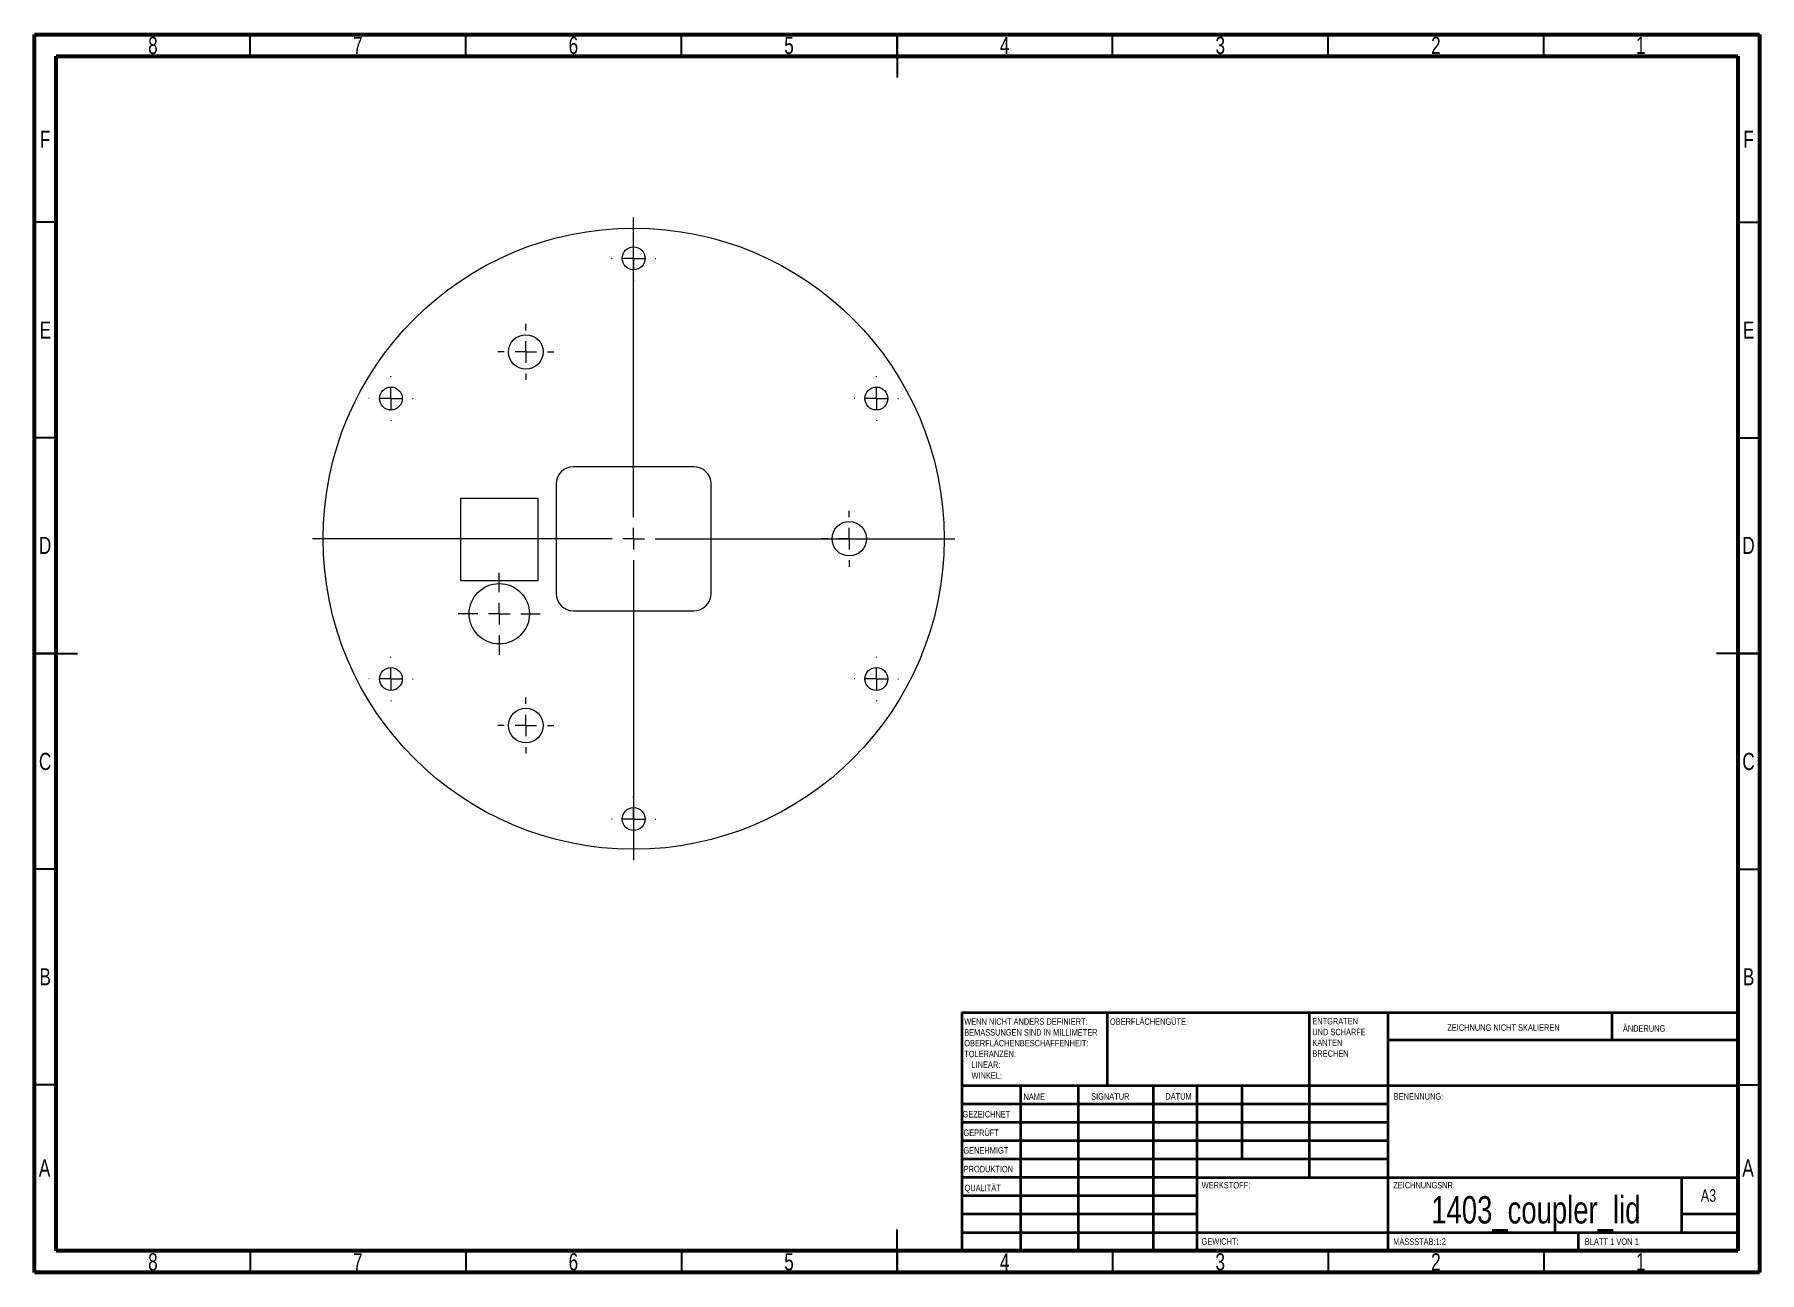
# Model space of a CAD drawing. Header units: millimetres. Extents: x 15 to 415, y 5 to 292.
import ezdxf

# ---------------------------------------------------------------- set-up
doc = ezdxf.new("R2010")
doc.units = ezdxf.units.MM
doc.styles.add('SLDTEXTSTYLE0', font='TXT', dxfattribs={"width": 0.75})
doc.styles.add('SLDTEXTSTYLE1', font='TXT', dxfattribs={"width": 0.692308})

# ---------------------------------------------------------------- blocks, each defined once
blk = doc.blocks.new('SW_NOTE_0')
at = {"color": 0, "linetype": 'Continuous', "lineweight": 0, "char_height": 1.5, "attachment_point": 1, "style": 'SLDTEXTSTYLE0'}
for s, insert in [('ENTGRATEN', (0, 1.93)), ('UND SCHARFE', (0, -0.57)), ('KANTEN', (0, -3.07)), ('BRECHEN', (0, -5.57))]:
    blk.add_mtext(s, dxfattribs=dict(at, insert=insert))
blk = doc.blocks.new('SW_NOTE_1')
at = {"color": 0, "linetype": 'Continuous', "lineweight": 0, "char_height": 1.5, "attachment_point": 1, "style": 'SLDTEXTSTYLE0'}
for s, insert in [('WENN NICHT ANDERS DEFINIERT:', (0, 1.93)), ('OBERFLÄCHENBESCHAFFENHEIT:', (0, -3.07)), ('BEMASSUNGEN SIND IN MILLIMETER', (0, -0.57)), ('TOLERANZEN:', (0, -5.57)), ('WINKEL:', (1.69, -10.57)), ('LINEAR:', (1.69, -8.07))]:
    blk.add_mtext(s, dxfattribs=dict(at, insert=insert))
blk = doc.blocks.new('SW_CENTERMARKSYMBOL_0')
at = {"color": 0, "linetype": 'Continuous', "lineweight": 0}
for p, q in [((0, 5), (0, 74.5)), ((-5, 0), (-74.5, 0)), ((0, 0), (-2.5, 0)), ((0, 0), (0, 2.5)), ((0, 0), (0, -2.5)), ((0, 0), (2.5, 0)), ((5, 0), (74.5, 0)), ((0, -5), (0, -74.5))]:
    blk.add_line(p, q, dxfattribs=at)
blk = doc.blocks.new('SW_CENTERMARKSYMBOL_1')
at = {"color": 0, "linetype": 'Continuous', "lineweight": 0}
for p, q in [((0, 5), (0, 6.5)), ((-5, 0), (-6.5, 0)), ((0, 0), (-2.5, 0)), ((0, 0), (0, 2.5)), ((0, 0), (0, -2.5)), ((0, 0), (2.5, 0)), ((5, 0), (6.5, 0)), ((0, -5), (0, -6.5))]:
    blk.add_line(p, q, dxfattribs=at)
blk = doc.blocks.new('SW_CENTERMARKSYMBOL_2')
at = {"color": 0, "linetype": 'Continuous', "lineweight": 0}
for p, q in [((0, 5), (0, 6.5)), ((-5, 0), (-6.5, 0)), ((0, 0), (-2.5, 0)), ((0, 0), (0, 2.5)), ((0, 0), (0, -2.5)), ((0, 0), (2.5, 0)), ((5, 0), (6.5, 0)), ((0, -5), (0, -6.5))]:
    blk.add_line(p, q, dxfattribs=at)
blk = doc.blocks.new('SW_CENTERMARKSYMBOL_3')
at = {"color": 0, "linetype": 'Continuous', "lineweight": 0}
for p, q in [((0, 5), (0, 6.5)), ((-5, 0), (-6.5, 0)), ((0, 0), (-2.5, 0)), ((0, 0), (0, 2.5)), ((0, 0), (0, -2.5)), ((0, 0), (2.5, 0)), ((5, 0), (6.5, 0)), ((0, -5), (0, -6.5))]:
    blk.add_line(p, q, dxfattribs=at)
blk = doc.blocks.new('SW_CENTERMARKSYMBOL_4')
at = {"color": 0, "linetype": 'Continuous', "lineweight": 0}
for p, q in [((0, 5), (0, 5.15)), ((-5, 0), (-5.15, 0)), ((0, 0), (-2.5, 0)), ((0, 0), (0, 2.5)), ((0, 0), (0, -2.5)), ((0, 0), (2.5, 0)), ((5, 0), (5.15, 0)), ((0, -5), (0, -5.15))]:
    blk.add_line(p, q, dxfattribs=at)
blk = doc.blocks.new('SW_CENTERMARKSYMBOL_5')
at = {"color": 0, "linetype": 'Continuous', "lineweight": 0}
for p, q in [((0, 5), (0, 5.15)), ((-5, 0), (-5.15, 0)), ((0, 0), (-2.5, 0)), ((0, 0), (0, 2.5)), ((0, 0), (0, -2.5)), ((0, 0), (2.5, 0)), ((5, 0), (5.15, 0)), ((0, -5), (0, -5.15))]:
    blk.add_line(p, q, dxfattribs=at)
blk = doc.blocks.new('SW_CENTERMARKSYMBOL_6')
at = {"color": 0, "linetype": 'Continuous', "lineweight": 0}
for p, q in [((0, 5), (0, 5.15)), ((-5, 0), (-5.15, 0)), ((0, 0), (-2.5, 0)), ((0, 0), (0, 2.5)), ((0, 0), (0, -2.5)), ((0, 0), (2.5, 0)), ((5, 0), (5.15, 0)), ((0, -5), (0, -5.15))]:
    blk.add_line(p, q, dxfattribs=at)
blk = doc.blocks.new('SW_CENTERMARKSYMBOL_7')
at = {"color": 0, "linetype": 'Continuous', "lineweight": 0}
for p, q in [((0, 5), (0, 5.15)), ((-5, 0), (-5.15, 0)), ((0, 0), (-2.5, 0)), ((0, 0), (0, 2.5)), ((0, 0), (0, -2.5)), ((0, 0), (2.5, 0)), ((5, 0), (5.15, 0)), ((0, -5), (0, -5.15))]:
    blk.add_line(p, q, dxfattribs=at)
blk = doc.blocks.new('SW_CENTERMARKSYMBOL_8')
at = {"color": 0, "linetype": 'Continuous', "lineweight": 0}
for p, q in [((0, 5), (0, 5.15)), ((-5, 0), (-5.15, 0)), ((0, 0), (-2.5, 0)), ((0, 0), (0, 2.5)), ((0, 0), (0, -2.5)), ((0, 0), (2.5, 0)), ((5, 0), (5.15, 0)), ((0, -5), (0, -5.15))]:
    blk.add_line(p, q, dxfattribs=at)
blk = doc.blocks.new('SW_CENTERMARKSYMBOL_9')
at = {"color": 0, "linetype": 'Continuous', "lineweight": 0}
for p, q in [((0, 5), (0, 5.15)), ((-5, 0), (-5.15, 0)), ((0, 0), (-2.5, 0)), ((0, 0), (0, 2.5)), ((0, 0), (0, -2.5)), ((0, 0), (2.5, 0)), ((5, 0), (5.15, 0)), ((0, -5), (0, -5.15))]:
    blk.add_line(p, q, dxfattribs=at)
blk = doc.blocks.new('SW_CENTERMARKSYMBOL_10')
at = {"color": 0, "linetype": 'Continuous', "lineweight": 0}
for p, q in [((0, 5), (0, 9.5)), ((-5, 0), (-9.5, 0)), ((0, 0), (-2.5, 0)), ((0, 0), (0, 2.5)), ((0, 0), (0, -2.5)), ((0, 0), (2.5, 0)), ((5, 0), (9.5, 0)), ((0, -5), (0, -9.5))]:
    blk.add_line(p, q, dxfattribs=at)

msp = doc.modelspace()

# ---------------------------------------------------------------- linework, layer by layer
at = {"color": 7, "linetype": 'Continuous', "lineweight": 60}
for p, q in [((15, 5), (15, 292)), ((15, 292), (415, 292)), ((415, 292), (415, 5)), ((20, 10), (20, 287)), ((20, 287), (410, 287)), ((410, 287), (410, 10)), ((410, 10), (20, 10)), ((415, 5), (15, 5))]:
    msp.add_line(p, q, dxfattribs=at)
at = {"color": 7, "linetype": 'Continuous', "lineweight": 30}
for p, q in [((65, 287), (65, 292)), ((115, 287), (115, 292)), ((165, 287), (165, 292)), ((215, 292), (215, 282)), ((215, 287), (215, 292)), ((265, 287), (265, 292)), ((315, 287), (315, 292)), ((365, 287), (365, 292)), ((20, 248.5), (15, 248.5)), ((410, 248.5), (415, 248.5)), ((20, 198.5), (15, 198.5)), ((410, 198.5), (415, 198.5)), ((15, 148.5), (25, 148.5)), ((20, 148.5), (15, 148.5)), ((415, 148.5), (405, 148.5)), ((410, 148.5), (415, 148.5)), ((20, 98.5), (15, 98.5)), ((410, 98.5), (415, 98.5)), ((20, 48.5), (15, 48.5)), ((410, 48.5), (415, 48.5)), ((215, 5), (215, 15)), ((65, 10), (65, 5)), ((115, 10), (115, 5)), ((165, 10), (165, 5)), ((215, 10), (215, 5)), ((265, 10), (265, 5)), ((315, 10), (315, 5)), ((365, 10), (365, 5))]:
    msp.add_line(p, q, dxfattribs=at)
at = {"color": 7, "linetype": 'Continuous', "lineweight": 15}
for p, q in [((167.88, 191.81), (139.98, 191.81)), ((131.78, 184.41), (113.78, 184.41)), ((113.78, 184.41), (113.78, 165.41)), ((131.78, 165.41), (131.78, 184.41)), ((135.98, 187.81), (135.98, 162.41)), ((171.88, 162.41), (171.88, 187.81)), ((113.78, 165.41), (131.78, 165.41)), ((139.98, 158.41), (167.88, 158.41))]:
    msp.add_line(p, q, dxfattribs=at)
at = {"color": 7, "linetype": 'Continuous', "lineweight": 40}
for p, q in [((230, 65.25), (410, 65.25)), ((230, 65.25), (230, 10)), ((263.8, 48.25), (263.8, 65.25)), ((310.6, 65.25), (310.6, 27)), ((328.8, 65.25), (328.8, 10)), ((380.8, 58.88), (380.8, 65.25)), ((410, 58.88), (328.8, 58.88)), ((410, 48.25), (230, 48.25)), ((243.6, 48.25), (243.6, 10)), ((256.99, 48.25), (256.99, 10)), ((274.4, 48.25), (274.4, 10)), ((284.6, 10), (284.6, 48.25)), ((295, 31.25), (295, 48.25)), ((328.8, 44), (230, 44)), ((328.8, 39.75), (230, 39.75)), ((328.8, 35.5), (230, 35.5)), ((328.8, 31.25), (230, 31.25)), ((284.6, 27), (230, 27)), ((284.6, 27), (410, 27)), ((397, 14.25), (397, 27)), ((284.6, 22.75), (230, 22.75)), ((284.6, 18.5), (230, 18.5)), ((410, 18.5), (397, 18.5)), ((230, 14.25), (410, 14.25)), ((373, 10), (373, 14.25))]:
    msp.add_line(p, q, dxfattribs=at)
at = {"color": 7, "linetype": 'Continuous', "lineweight": 15}
for centre, radius in [((153.93, 175.11), 72), ((153.93, 240.11), 2.65), ((128.93, 218.41), 4), ((97.64, 207.61), 2.65), ((210.22, 207.61), 2.65), ((203.93, 175.11), 4), ((122.78, 157.71), 7), ((97.64, 142.61), 2.65), ((210.22, 142.61), 2.65), ((128.93, 131.81), 4), ((153.93, 110.11), 2.65)]:
    msp.add_circle(centre, radius, dxfattribs=at)
for centre, start, end in [((139.98, 187.81), 90, 180), ((167.88, 187.81), 0, 90), ((139.98, 162.41), 180, 270), ((167.88, 162.41), 270, 0)]:
    msp.add_arc(centre, 4, start, end, dxfattribs=at)

# ---------------------------------------------------------------- block references
at = {"color": 7, "linetype": 'Continuous', "lineweight": 0}
for name, p in [('SW_CENTERMARKSYMBOL_0', (153.93, 175.11)), ('SW_CENTERMARKSYMBOL_4', (153.93, 240.11)), ('SW_CENTERMARKSYMBOL_2', (128.93, 218.41)), ('SW_CENTERMARKSYMBOL_5', (97.64, 207.61)), ('SW_CENTERMARKSYMBOL_9', (210.22, 207.61)), ('SW_CENTERMARKSYMBOL_1', (203.93, 175.11)), ('SW_CENTERMARKSYMBOL_10', (122.78, 157.71)), ('SW_CENTERMARKSYMBOL_6', (97.64, 142.61)), ('SW_CENTERMARKSYMBOL_8', (210.22, 142.61)), ('SW_CENTERMARKSYMBOL_3', (128.93, 131.81)), ('SW_CENTERMARKSYMBOL_7', (153.93, 110.11)), ('SW_NOTE_0', (311.31, 62.07)), ('SW_NOTE_1', (230.59, 61.99))]:
    msp.add_blockref(name, p, dxfattribs=at)

# ---------------------------------------------------------------- texts
for s, insert, char_height, attachment_point, style in [('8', (42.46, 291.46), 3.97, 2, 'SLDTEXTSTYLE0'), ('7', (89.96, 291.46), 3.97, 2, 'SLDTEXTSTYLE0'), ('6', (139.96, 291.46), 3.97, 2, 'SLDTEXTSTYLE0'), ('5', (189.96, 291.46), 3.97, 2, 'SLDTEXTSTYLE0'), ('4', (239.96, 291.46), 3.97, 2, 'SLDTEXTSTYLE0'), ('3', (289.96, 291.46), 3.97, 2, 'SLDTEXTSTYLE0'), ('2', (339.96, 291.46), 3.97, 2, 'SLDTEXTSTYLE0'), ('1', (387.46, 291.46), 3.97, 2, 'SLDTEXTSTYLE0'), ('F', (17.46, 269.71), 3.97, 2, 'SLDTEXTSTYLE0'), ('F', (412.46, 269.71), 3.97, 2, 'SLDTEXTSTYLE0'), ('E', (17.51, 225.46), 3.97, 2, 'SLDTEXTSTYLE0'), ('E', (412.51, 225.46), 3.97, 2, 'SLDTEXTSTYLE0'), ('D', (17.45, 175.54), 3.97, 2, 'SLDTEXTSTYLE0'), ('D', (412.45, 175.54), 3.97, 2, 'SLDTEXTSTYLE0'), ('C', (17.46, 125.46), 3.97, 2, 'SLDTEXTSTYLE0'), ('C', (412.46, 125.46), 3.97, 2, 'SLDTEXTSTYLE0'), ('B', (17.47, 75.54), 3.97, 2, 'SLDTEXTSTYLE0'), ('B', (412.47, 75.54), 3.97, 2, 'SLDTEXTSTYLE0'), ('OBERFLÄCHENGÜTE:', (264.37, 63.92), 1.5, 1, 'SLDTEXTSTYLE0'), ('ZEICHNUNG NICHT SKALIEREN', (342.61, 62.53), 1.5, 1, 'SLDTEXTSTYLE0'), ('ÄNDERUNG', (383.33, 62.33), 1.5, 1, 'SLDTEXTSTYLE0'), ('NAME', (244.32, 46.5), 1.5, 1, 'SLDTEXTSTYLE0'), ('SIGNATUR', (260.03, 46.56), 1.5, 1, 'SLDTEXTSTYLE0'), ('DATUM', (277.21, 46.58), 1.5, 1, 'SLDTEXTSTYLE0'), ('BENENNUNG:', (330.2, 46.58), 1.5, 1, 'SLDTEXTSTYLE0'), ('GEZEICHNET', (230.21, 42.43), 1.5, 1, 'SLDTEXTSTYLE0'), ('GEPRÜFT', (230.41, 38.15), 1.5, 1, 'SLDTEXTSTYLE0'), ('GENEHMIGT', (230.4, 34.06), 1.5, 1, 'SLDTEXTSTYLE0'), ('A', (17.34, 31.21), 3.97, 2, 'SLDTEXTSTYLE0'), ('PRODUKTION', (230.46, 29.73), 1.5, 1, 'SLDTEXTSTYLE0'), ('A', (412.34, 31.21), 3.97, 2, 'SLDTEXTSTYLE0'), ('QUALITÄT', (230.67, 25.35), 1.5, 1, 'SLDTEXTSTYLE0'), ('WERKSTOFF:', (285.65, 25.99), 1.5, 1, 'SLDTEXTSTYLE0'), ('ZEICHNUNGSNR.', (330.07, 25.99), 1.5, 1, 'SLDTEXTSTYLE0'), ('A3', (401.39, 24.3), 2.91, 1, 'SLDTEXTSTYLE0'), ('1403_coupler_lid', (363.14, 22.71), 6.35, 2, 'SLDTEXTSTYLE0'), ('GEWICHT:', (285.62, 12.95), 1.499, 1, 'SLDTEXTSTYLE0'), ('MASSSTAB:1:2', (330.07, 12.9), 1.5, 1, 'SLDTEXTSTYLE0'), ('BLATT 1 VON 1', (374.48, 12.9), 1.5, 1, 'SLDTEXTSTYLE1'), ('8', (42.46, 9.46), 3.97, 2, 'SLDTEXTSTYLE0'), ('7', (89.96, 9.46), 3.97, 2, 'SLDTEXTSTYLE0'), ('6', (139.96, 9.46), 3.97, 2, 'SLDTEXTSTYLE0'), ('5', (189.96, 9.46), 3.97, 2, 'SLDTEXTSTYLE0'), ('4', (239.96, 9.46), 3.97, 2, 'SLDTEXTSTYLE0'), ('3', (289.96, 9.46), 3.97, 2, 'SLDTEXTSTYLE0'), ('2', (339.96, 9.46), 3.97, 2, 'SLDTEXTSTYLE0'), ('1', (387.46, 9.46), 3.97, 2, 'SLDTEXTSTYLE0')]:
    msp.add_mtext(s, dxfattribs=dict(at, insert=insert, char_height=char_height, attachment_point=attachment_point, style=style))

doc.saveas('drawing.dxf')
